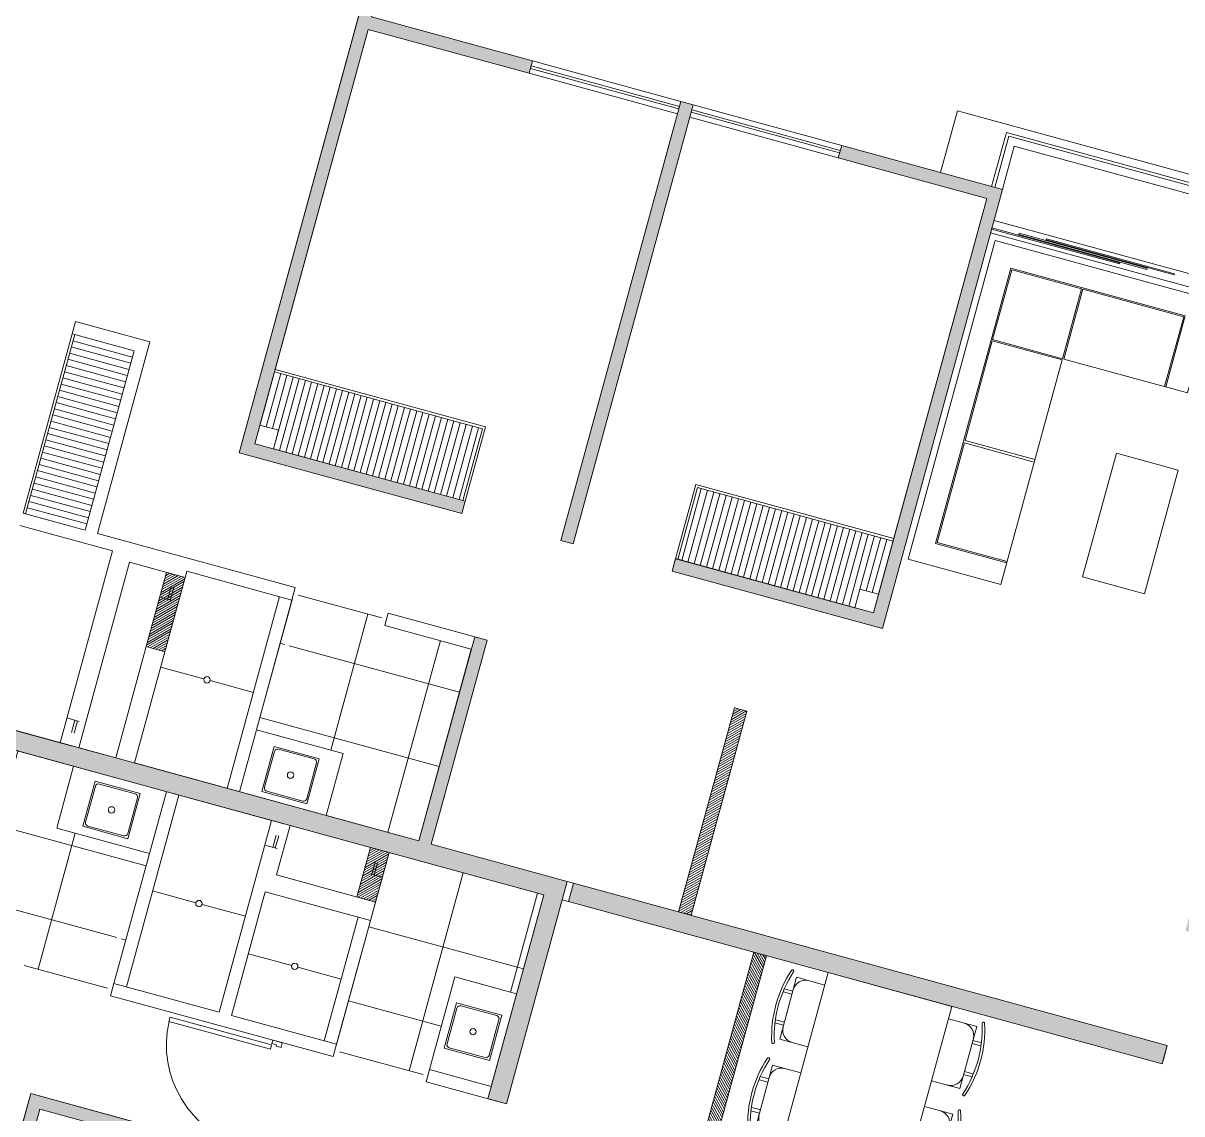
# Model space of a CAD drawing. Header units: millimetres. Extents: x 2471 to 2909, y 1327 to 1568.
# Drawn here: x 2616.52 to 2625.56, y 1351.81 to 1360.31 of the extents above; entities that cross this region are included whole.
import ezdxf

# ---------------------------------------------------------------- set-up
doc = ezdxf.new("R2010")
doc.units = ezdxf.units.MM
doc.linetypes.add('HIDDEN', pattern=[0.375, 0.25, -0.125])
doc.layers.get('0').update_dxf_attribs({"color": 251, "lineweight": 9})
for name, color, linetype, lineweight in [('A-BARANDAS', 251, 'Continuous', 13), ('A-MOBILIARIO', 251, 'Continuous', 13), ('A-MURO BAJO', 251, 'Continuous', 13), ('A-MUROS', 251, 'Continuous', 13), ('A-PLACAS', 251, 'Continuous', 13), ('A-PROYECCIONES', 251, 'HIDDEN', 13), ('A-PUERTAS', 251, 'Continuous', 13), ('A-SANITARIOS', 251, 'Continuous', 13), ('A-VIDRIOS', 251, 'Continuous', 13), ('CLOSET', 251, 'Continuous', 13), ('HATCH', 251, 'Continuous', 13)]:
    doc.layers.add(name, color=color, linetype=linetype, lineweight=lineweight)

# ---------------------------------------------------------------- blocks, each defined once
blk = doc.blocks.new('ESTRUCTURAS_PISO-1')
at = {"layer": 'HATCH'}
h = blk.add_hatch(color=256, dxfattribs=at)
h.dxf.hatch_style = 1
h.paths.add_polyline_path([(0.15, 19.45), (0.15, 14.6), (0, 14.6), (0, 19.45)])
h.paths.add_polyline_path([(0.15, 25.95), (-5.75, 25.95), (-5.75, 24.9), (-5.6, 24.9), (-5.6, 25.8), (0, 25.8), (0, 20.55), (-1.4, 20.55), (-1.4, 20.45), (0, 20.45), (0, 19.5), (1.8, 19.5), (1.8, 20.15), (1.7, 20.15), (1.7, 19.65), (0.15, 19.65)])
h.paths.add_polyline_path([(-2.4, 21.4), (-2.3, 21.4), (-2.3, 23.1), (-5.75, 23.1), (-5.75, 21.8), (-5.65, 21.8), (-5.65, 23), (-2.4, 23)], flags=17)
h.paths.add_polyline_path([(-5.75, 20.45), (-2.3, 20.45), (-2.3, 20.6), (-5.75, 20.6)], flags=17)
h.paths.add_polyline_path([(-6.25, 17.5), (-6.25, 17.75), (-5, 17.75), (-5, 17.5)])
h.paths.add_polyline_path([(1.15, 15.1), (1.05, 15.1), (1.05, 13.1), (0.15, 13.1), (0.15, 13.7), (0, 13.7), (0, 13.025), (0, 12.35), (0.15, 12.35), (0.15, 12.95), (1.05, 12.95), (1.05, 10.95), (1.15, 10.95), (1.15, 12.95), (6.4, 12.95), (6.4, 12.6), (6.55, 12.6), (6.55, 13.025), (6.55, 13.45), (6.4, 13.45), (6.4, 13.1), (1.15, 13.1)])
h.paths.add_polyline_path([(0.15, 6.5), (0.15, 11.45), (0, 11.45), (0, 6.6), (-1.45, 6.6), (-1.45, 7.05), (-4.1, 7.05), (-4.1, 6.9), (-1.6, 6.9), (-1.6, 6.45), (0, 6.45), (0, 1.15), (-0.9, 1.15), (-0.9, 1), (0, 1), (0, 0), (4.6, 0), (4.6, 0.15), (0.15, 0.15), (0.15, 6.35), (1.8, 6.35), (1.8, 6.5)])
h.paths.add_polyline_path([(2.7, 5.55), (6.15, 5.55), (6.15, 5.65), (2.7, 5.65)])
h.paths.add_polyline_path([(2.7, 6.45), (2.8, 6.45), (2.8, 8.15), (6.05, 8.15), (6.05, 6.85), (6.15, 6.85), (6.15, 8.25), (2.7, 8.25)])
h.paths.add_polyline_path([(2.8, 3.05), (6.05, 3.05), (6.05, 4.35), (6.15, 4.35), (6.15, 2.9), (2.7, 2.9), (2.7, 4.75), (2.8, 4.75)])
h.paths.add_polyline_path([(-8.4, 9.4), (-8.4, 9.3), (-6.65, 9.3), (-6.65, 8.4), (-7.25, 8.4), (-7.25, 8.25), (-6.5, 8.25), (-6.5, 15.55), (-4, 15.55), (-4, 8.25), (-1.9, 8.25), (-1.9, 8.4), (-3.85, 8.4), (-3.85, 12.1), (-1.2, 12.1), (-1.2, 12.25), (-3.85, 12.25), (-3.85, 13.85), (-1.2, 13.85), (-1.2, 14), (-3.85, 14), (-3.85, 15.7), (-6.65, 15.7), (-6.65, 9.4)])
h.paths.add_polyline_path([(-10.9, 0.4), (-10.75, 0.4), (-10.75, 3.5), (-10.6, 3.5), (-10.6, 0.2), (-10.9, 0.2)])
h.paths.add_polyline_path([(-6.15, 5.25), (-6.3, 5.25), (-6.3, 6.9), (-11.1, 6.9), (-11.1, 7.05), (-4.75, 7.05), (-4.75, 6.9), (-6.15, 6.9)])
h.paths.add_polyline_path([(-12, 6.9), (-12.6, 6.9), (-12.6, 6), (-10.6, 6), (-10.6, 5.9), (-12.6, 5.9), (-12.6, 0.4), (-12.45, 0.4), (-12.45, 0.2), (-12.6, 0.2), (-12.75, 0.2), (-12.75, 6.9), (-14.95, 6.9), (-14.95, 7.05), (-12.6, 7.05), (-12, 7.05)])
h.paths.add_polyline_path([(-6.2, 4.25), (-7.8, 4.25), (-7.8, 0.8), (-6.6, 0.8), (-6.6, 0.7), (-7.9, 0.7), (-7.9, 4.35), (-6.2, 4.35)])
h.paths.add_polyline_path([(-5.3, 4.35), (-5.3, 0.7), (-5.4, 0.7), (-5.4, 4.35)])
h.paths.add_polyline_path([(-2.8, 4.25), (-4.5, 4.25), (-4.5, 4.35), (-2.7, 4.35), (-2.7, 0.7), (-4.1, 0.7), (-4.1, 0.8), (-2.8, 0.8)])
h.paths.add_polyline_path([(-8.1, 14.9), (-8.4, 14.9), (-8.4, 11.8), (-8.25, 11.8), (-8.25, 14.7), (-8.1, 14.7)])
h.paths.add_polyline_path([(-16.3, 11.05), (-14.6, 11.05), (-14.6, 10.95), (-16.4, 10.95), (-16.4, 14.4), (-15, 14.4), (-15, 14.3), (-16.3, 14.3)])
h.paths.add_polyline_path([(-12.8, 10.05), (-12.8, 8.4), (-8.15, 8.4), (-8.15, 8.25), (-14.35, 8.25), (-14.35, 8.4), (-12.95, 8.4), (-12.95, 10.05)])
h.paths.add_polyline_path([(-13.7, 10.95), (-13.7, 14.4), (-13.8, 14.4), (-13.8, 10.95)])
h.paths.add_polyline_path([(-19.1, 8.4), (-19.1, 13.15), (-18.2, 13.15), (-18.2, 13.3), (-19.25, 13.3), (-19.25, 8.25), (-15, 8.25), (-15, 8.4)])
h.paths.add_polyline_path([(-11.2, 11.05), (-11.2, 14.3), (-12.45, 14.3), (-12.45, 14.4), (-11.1, 14.4), (-11.1, 10.95), (-12.9, 10.95), (-12.9, 11.05)])
h.paths.add_polyline_path([(-19.1, 0.85), (-17.8, 0.85), (-17.8, 0.7), (-19.25, 0.7), (-19.25, 7.05), (-17.65, 7.05), (-17.65, 6.9), (-19.1, 6.9), (-19.1, 4.6), (-16.9, 4.6), (-16.9, 4.5), (-19.1, 4.5)])
h.paths.add_polyline_path([(-16, 0.7), (-15.85, 0.7), (-15.85, 4.5), (-16, 4.5)])
h.paths.add_polyline_path([(-23.7117, 4.695), (-26.8328, 2.5272), (-26.7757, 2.4451), (-23.6547, 4.6128)])
h.paths.add_polyline_path([(-26.5244, 11.8122), (-27.6653, 13.4548), (-27.5421, 13.5404), (-26.4012, 11.8978), (-25.7851, 12.3256), (-25.3573, 11.7096), (-25.4805, 11.6241), (-25.8228, 12.1169), (-26.562, 11.6034), (-25.4211, 9.9608), (-25.5032, 9.9037), (-26.6441, 11.5464), (-30.8739, 8.6085), (-30.6743, 8.321), (-30.7975, 8.2355), (-31.2824, 8.9336), (-31.1592, 9.0192), (-30.9595, 8.7317)])
h.paths.add_polyline_path([(-22.35, 2.3), (-22.95, 2.3), (-22.95, 2.3712), (-23.7733, 3.5565), (-23.1983, 3.9558), (-23.1413, 3.8737), (-23.6341, 3.5314), (-22.8483, 2.4), (-22.25, 2.4), (-22.25, 0.2), (-22.95, 0.2), (-22.95, 0.3), (-22.35, 0.3)])
h.paths.add_polyline_path([(-25.968, 1.5451), (-26.0912, 1.4595), (-25.2164, 0.2), (-24.15, 0.2), (-24.15, 0.35), (-25.1379, 0.35)])
h.paths.add_polyline_path([(-24.2502, 5.295), (-25.22, 6.6912), (-28.1768, 4.6376), (-27.4352, 3.5699), (-27.5173, 3.5128), (-28.316, 4.6627), (-25.1949, 6.8304), (-24.1681, 5.352)])
h.paths.add_polyline_path([(-19.4, 0.7), (-20.45, 0.7), (-20.45, 0.85), (-19.55, 0.85), (-19.55, 6.9), (-20.8, 6.9), (-20.8, 7.05), (-19.4, 7.05)])
h.paths.add_polyline_path([(-24.9671, 10.8849), (-23.1416, 8.2566), (-24.4558, 7.3438), (-24.3987, 7.2617), (-23.2488, 8.0604), (-22.4428, 6.9), (-21.2, 6.9), (-21.2, 7.05), (-22.3644, 7.05), (-23.0971, 8.1049), (-22.9328, 8.219), (-24.8439, 10.9704)])
h.paths.add_polyline_path([(-29.6365, 12.0857), (-29.5509, 11.9625), (-32.0149, 10.2512), (-31.9293, 10.128), (-32.1346, 9.9854), (-32.3058, 10.2318)])
h.paths.add_polyline_path([(-36.7796, 20.0913), (-32.9194, 22.7724), (-33.0049, 22.8956), (-36.9884, 20.1289), (-36.3894, 19.2665), (-36.2662, 19.3521)])
h.paths.add_polyline_path([(-33.4575, 18.9895), (-32.4877, 17.5933), (-32.4056, 17.6503), (-33.4324, 19.1287), (-36.4303, 17.0465), (-35.6316, 15.8967), (-35.5495, 15.9537), (-36.2911, 17.0214)])
h.paths.add_polyline_path([(-31.9492, 16.9933), (-34.9471, 14.9111), (-34.89, 14.8289), (-31.8922, 16.9111)])
h.paths.add_polyline_path([(-33.4103, 12.8737), (-34.1233, 13.9004), (-34.2055, 13.8434), (-33.4354, 12.7346), (-30.4375, 14.8167), (-31.4358, 16.2541), (-31.518, 16.197), (-30.5767, 14.8418)])
h.paths.add_polyline_path([(-26.3945, 13.7287), (-26.5177, 13.6432), (-29.2559, 17.5855), (-29.1327, 17.6711)])
h.paths.add_polyline_path([(6.4, 14.95), (3.55, 14.95), (3.55, 15.1), (6.65, 15.1), (6.65, 14.8), (6.4, 14.8)])
h.paths.add_polyline_path([(2.7, 20.4), (6.15, 20.4), (6.15, 20.5), (2.7, 20.5)])
h.paths.add_polyline_path([(6.15, 17.8), (6.15, 19.2), (6.05, 19.2), (6.05, 17.9), (2.8, 17.9), (2.8, 19.6), (2.7, 19.6), (2.7, 17.8)])
h.paths.add_polyline_path([(5.05, 25.95), (0.2, 25.95), (0.2, 25.8), (4.9, 25.8), (4.9, 24.9), (5.05, 24.9)])
h.paths.add_polyline_path([(2.7, 23.1), (2.7, 21.3), (2.8, 21.3), (2.8, 23), (6.05, 23), (6.05, 21.7), (6.15, 21.7), (6.15, 23.1)])
h.paths.add_polyline_path([(-23.7523, 12.6418), (-22.0124, 10.1367), (-22.5463, 9.7659), (-22.6318, 9.8892), (-22.2212, 10.1744), (-23.8755, 12.5562), (-24.2862, 12.271), (-25.7123, 14.3243), (-25.5891, 14.4099), (-24.2485, 12.4797), (-23.2219, 13.1928), (-24.5054, 15.0408), (-24.9161, 14.7556), (-24.9731, 14.8377), (-24.4393, 15.2085), (-23.0987, 13.2784), (-18.7867, 16.2733), (-18.8723, 16.3965), (-18.708, 16.5106), (-18.5369, 16.2642)])
h.paths.add_polyline_path([(-20.0417, 18.0802), (-19.9562, 17.957), (-19.7919, 18.0711), (-19.963, 18.3175), (-22.4681, 16.5776), (-22.3825, 16.4544)])
h.paths.add_polyline_path([(-29.1612, 17.7122), (-30.6396, 16.6853), (-30.7252, 16.8085), (-29.37, 17.7498), (-32.9639, 22.9242), (-27.5431, 26.6892), (-26.8015, 25.6215), (-26.9247, 25.5359), (-27.5807, 26.4804), (-32.7551, 22.8865), (-29.8457, 18.6978), (-28.4906, 19.639), (-28.4335, 19.5569), (-29.7887, 18.6156)])
h.paths.add_polyline_path([(-27.4947, 19.7828), (-27.4376, 19.7007), (-24.5219, 21.7258), (-24.579, 21.808)])
h.paths.add_polyline_path([(-27.8689, 20.4969), (-27.951, 20.4399), (-28.9779, 21.9183), (-25.7747, 24.1431), (-25.7176, 24.0609), (-26.0051, 23.8613), (-25.2635, 22.7936), (-25.3456, 22.7365), (-26.0872, 23.8042), (-28.8387, 21.8932)])
h.paths.add_polyline_path([(-26.9812, 19.0436), (-26.0115, 17.6474), (-23.0958, 19.6725), (-23.8374, 20.7402), (-23.9195, 20.6832), (-23.2349, 19.6976), (-25.9864, 17.7866), (-26.8991, 19.1007)])
h.paths.add_polyline_path([(6.4, 11.25), (6.4, 11.1), (3.55, 11.1), (3.55, 10.95), (6.65, 10.95), (6.65, 11.25)])
edge = h.paths.add_edge_path()
edge.add_line((-29.9383, 6.8232), (-27.4744, 8.5346))
edge.add_line((-27.4744, 8.5346), (-27.5599, 8.6578))
edge.add_line((-27.5599, 8.6578), (-29.8186, 7.089))
edge.add_line((-29.8186, 7.089), (-29.9041, 7.2122))
edge.add_line((-29.9041, 7.2122), (-30.1095, 7.0696))
edge.add_line((-30.1095, 7.0696), (-29.9383, 6.8232))
edge = h.paths.add_edge_path(flags=17)
edge.add_line((-6.65, 15.7), (-6.25, 15.7))
h.paths.add_polyline_path([(-1.45, 15.4), (-1.45, 16.25), (-1.2, 16.25), (-1.2, 15.4)])
h.paths.add_polyline_path([(-2.6, 17.5), (-2.6, 17.75), (-1.5, 17.75), (-1.5, 17.5)])
h.paths.add_polyline_path([(-17.35, 7.05), (-15.85, 7.05), (-15.85, 6.9), (-17.35, 6.9)])
at = {"layer": 'A-PLACAS'}
for points in [[(-29.1612, 17.7122), (-30.6396, 16.6853), (-30.7252, 16.8085), (-29.37, 17.7498), (-32.9639, 22.9242), (-27.5431, 26.6892), (-26.8015, 25.6215), (-26.9247, 25.5359), (-27.5807, 26.4804), (-32.7551, 22.8865), (-29.8457, 18.6978), (-28.4906, 19.639), (-28.4335, 19.5569), (-29.7887, 18.6156)], [(-27.8689, 20.4969), (-27.951, 20.4399), (-28.9779, 21.9183), (-25.7747, 24.1431), (-25.7176, 24.0609), (-26.0051, 23.8613), (-25.2635, 22.7936), (-25.3456, 22.7365), (-26.0872, 23.8042), (-28.8387, 21.8932)], [(-27.4947, 19.7828), (-27.4376, 19.7007), (-24.5219, 21.7258), (-24.579, 21.808)], [(-26.9812, 19.0436), (-26.0115, 17.6474), (-23.0958, 19.6725), (-23.8374, 20.7402), (-23.9195, 20.6832), (-23.2349, 19.6976), (-25.9864, 17.7866), (-26.8991, 19.1007)]]:
    blk.add_lwpolyline(points, close=True, dxfattribs=at)
at = {"layer": 'A-PLACAS', "elevation": 0}
for points in [[(-33.4575, 18.9895), (-32.4877, 17.5933), (-32.4056, 17.6503), (-33.4324, 19.1287), (-36.4303, 17.0465), (-35.6316, 15.8967), (-35.5495, 15.9537), (-36.2911, 17.0214)], [(-26.3945, 13.7287), (-26.5177, 13.6432), (-29.2559, 17.5855), (-29.1327, 17.6711)]]:
    blk.add_lwpolyline(points, close=True, dxfattribs=at)
blk = doc.blocks.new('A$C72FD42DB')
for p, q in [((0.0573, 1.3564), (0.0573, 1.3564)), ((0.3255, 1.41), (1.3255, 1.41)), ((0.3255, 0), (0.3255, 1.41)), ((1.3255, 0), (1.3255, 1.41)), ((1.5937, 1.3564), (1.5937, 1.3564)), ((0.0977, 0.8097), (0.0977, 1.3097)), ((0.0977, 1.3097), (0.3255, 1.3097)), ((1.5532, 1.3097), (1.3255, 1.3097)), ((1.5532, 0.8097), (1.5532, 1.3097)), ((0.0286, 1.1974), (0.0977, 1.1974)), ((1.6224, 1.1974), (1.5532, 1.1974)), ((0.0286, 1.1724), (0.0977, 1.1724)), ((1.6224, 1.1724), (1.5532, 1.1724)), ((0.0286, 0.947), (0.0977, 0.947)), ((0.0286, 0.922), (0.0977, 0.922)), ((1.6224, 0.947), (1.5532, 0.947)), ((1.6224, 0.922), (1.5532, 0.922)), ((0.0573, 0.7629), (0.0573, 0.7629)), ((0.3255, 0.8097), (0.0977, 0.8097)), ((1.3255, 0.8097), (1.5532, 0.8097)), ((1.5937, 0.7629), (1.5937, 0.7629)), ((0.0573, 0.6471), (0.0573, 0.6471)), ((1.5937, 0.6471), (1.5937, 0.6471)), ((0.0977, 0.6003), (0.0977, 0.1003)), ((0.3255, 0.6003), (0.0977, 0.6003)), ((1.3255, 0.6003), (1.5532, 0.6003)), ((1.5532, 0.6003), (1.5532, 0.1003)), ((0.0286, 0.488), (0.0977, 0.488)), ((0.0286, 0.463), (0.0977, 0.463)), ((1.6224, 0.488), (1.5532, 0.488)), ((1.6224, 0.463), (1.5532, 0.463)), ((0.0286, 0.2376), (0.0977, 0.2376)), ((0.0286, 0.2126), (0.0977, 0.2126)), ((1.6224, 0.2376), (1.5532, 0.2376)), ((1.6224, 0.2126), (1.5532, 0.2126)), ((0.0977, 0.1003), (0.3255, 0.1003)), ((1.5532, 0.1003), (1.3255, 0.1003)), ((0.0573, 0.0536), (0.0573, 0.0536)), ((1.5937, 0.0536), (1.5937, 0.0536)), ((0.3255, 0), (1.3255, 0))]:
    blk.add_line(p, q)
for centre, radius, start, end in [((0.054, 1.347), 0.01, 71.2164, 161.83805), ((0.054, 1.347), 0.01, 341.83805, 71.2164), ((1.5969, 1.347), 0.01, 108.7836, 198.16195), ((1.5969, 1.347), 0.01, 18.16195, 108.7836), ((0.9298, 1.0597), 0.9317, 161.83805, 198.16195), ((0.9298, 1.0597), 0.9117, 161.83805, 198.16195), ((0.1977, 1.2097), 0.1, 90, 180), ((1.4532, 1.2097), 0.1, 0, 90), ((0.7212, 1.0597), 0.9117, 341.83805, 18.16195), ((0.7212, 1.0597), 0.9317, 341.83805, 18.16195), ((0.1977, 0.9097), 0.1, 180, 270), ((1.4532, 0.9097), 0.1, 270, 0), ((0.054, 0.7724), 0.01, 198.16195, 288.7836), ((0.054, 0.7724), 0.01, 288.7836, 18.16195), ((1.5969, 0.7724), 0.01, 161.83805, 251.2164), ((1.5969, 0.7724), 0.01, 251.2164, 341.83805), ((0.9298, 0.3503), 0.9317, 161.83805, 198.16195), ((0.9298, 0.3503), 0.9117, 161.83805, 198.16195), ((0.054, 0.6376), 0.01, 71.2164, 161.83805), ((0.054, 0.6376), 0.01, 341.83805, 71.2164), ((1.5969, 0.6376), 0.01, 108.7836, 198.16195), ((0.7212, 0.3503), 0.9117, 341.83805, 18.16195), ((1.5969, 0.6376), 0.01, 18.16195, 108.7836), ((0.7212, 0.3503), 0.9317, 341.83805, 18.16195), ((0.1977, 0.5003), 0.1, 90, 180), ((1.4532, 0.5003), 0.1, 0, 90), ((0.1977, 0.2003), 0.1, 180, 270), ((1.4532, 0.2003), 0.1, 270, 0), ((0.054, 0.063), 0.01, 198.16195, 288.7836), ((0.054, 0.063), 0.01, 288.7836, 18.16195), ((1.5969, 0.063), 0.01, 161.83805, 251.2164), ((1.5969, 0.063), 0.01, 251.2164, 341.83805)]:
    blk.add_arc(centre, radius, start, end)
blk = doc.blocks.new('A$C443818C8')
at = {"layer": 'A-PUERTAS'}
for p, q in [((0.038, 0.0762), (0.038, 0.8962)), ((0.038, 0.8962), (0.073, 0.8962)), ((0.073, 0.8962), (0.073, 0.0762)), ((0.038, 0.0762), (0.073, 0.0762))]:
    blk.add_line(p, q, dxfattribs=at)
at = {"layer": 'A-PUERTAS', "linetype": 'Continuous'}
for p, q in [((0, 0), (0, 0.0762)), ((0, 0.0762), (0.028, 0.0762)), ((0.028, 0.0762), (0.028, 0.0382)), ((0.028, 0.0382), (0.038, 0.0382)), ((0.038, 0.0382), (0.038, 0)), ((0.862, 0.0382), (0.862, 0)), ((0.872, 0.0382), (0.862, 0.0382)), ((0.9, 0.0762), (0.872, 0.0762)), ((0.872, 0.0762), (0.872, 0.0382)), ((0.9, 0), (0.9, 0.0762)), ((0, 0), (0.038, 0)), ((0.9, 0), (0.862, 0))]:
    blk.add_line(p, q, dxfattribs=at)
at = {"layer": 'A-PUERTAS', "color": 7, "linetype": 'Continuous'}
blk.add_arc((0.038, 0.0762), 0.82, 0, 87.55371, dxfattribs=at)
blk = doc.blocks.new('BOWL-ITALGRIF_VARADERO')
blk.add_lwpolyline([(0.1825, 0.1825), (-0.1825, 0.1825), (-0.1825, -0.1825), (0.1825, -0.1825)], close=True)
blk.add_lwpolyline([(0.145, 0.17), (-0.145, 0.17, 0.414214), (-0.17, 0.145), (-0.17, -0.145, 0.414214), (-0.145, -0.17), (0.145, -0.17, 0.414214), (0.17, -0.145), (0.17, 0.145, 0.414214)], format="xyb", close=True)
blk.add_circle((0, 0), 0.025)
blk = doc.blocks.new('A$C2A08204E')
for p, q in [((0, 0), (0, 1.76)), ((0, 1.76), (2.575, 1.76)), ((2.575, 1.76), (2.575, 1.01)), ((0.175, 0.175), (0.175, 1.585)), ((0.175, 1.585), (2.4, 1.585)), ((0.185, 1.575), (0.75, 1.575)), ((0.185, 1.01), (0.185, 1.575)), ((0.75, 1.01), (0.75, 1.575)), ((0.76, 1.575), (1.565, 1.575)), ((0.76, 1.01), (0.76, 1.575)), ((1.565, 1.575), (1.565, 1.01)), ((1.585, 1.575), (2.39, 1.575)), ((1.585, 1.01), (1.585, 1.575)), ((2.39, 1.575), (2.39, 1.01)), ((2.4, 1.01), (2.4, 1.585)), ((0.185, 1.01), (0.75, 1.01)), ((0.185, 0.185), (0.185, 1)), ((0.75, 1), (0.185, 1)), ((0.75, 1), (0.75, 0)), ((2.575, 1.01), (0.76, 1.01)), ((0.75, 0.185), (0.185, 0.185)), ((0.75, 0.175), (0.175, 0.175)), ((0.75, 0), (0, 0))]:
    blk.add_line(p, q)

msp = doc.modelspace()

# ---------------------------------------------------------------- hatches: boundary and pattern name
at = {"layer": 'HATCH'}
h = msp.add_hatch(dxfattribs=at)
h.set_pattern_fill('_USER', color=256, scale=0.05, angle=164.70778, pattern_type=0)
h.set_pattern_definition([(164.7078, (2617.36227, 1357.66305), (-0.0131871, -0.0482297), [])])
h.paths.add_polyline_path([(2617.0062, 1356.3608), (2616.5432, 1356.4874), (2616.9256, 1357.8861), (2617.3886, 1357.7595)])
h = msp.add_hatch(dxfattribs=at)
h.set_pattern_fill('_USER', color=256, scale=0.05, angle=254.70778, pattern_type=0)
h.set_pattern_definition([(254.7078, (2618.48926, 1357.61408), (0.0482297, -0.0131871), [])])
h.paths.add_polyline_path([(2618.3706, 1357.18), (2618.5153, 1357.1405), (2618.4757, 1356.9958), (2619.9515, 1356.5922), (2620.1045, 1357.1517), (2618.484, 1357.5948)])
h = msp.add_hatch(dxfattribs=at)
h.set_pattern_fill('_USER', color=256, scale=0.05, angle=254.70778, pattern_type=0)
h.set_pattern_definition([(254.7078, (2623.31222, 1356.29537), (0.0482297, -0.0131871), [])])
h.paths.add_polyline_path([(2623.0488, 1355.9009), (2623.1935, 1355.8613), (2623.3069, 1356.2761), (2621.7829, 1356.6928), (2621.6299, 1356.1333), (2623.0093, 1355.7562)])
h = msp.add_hatch(dxfattribs=at)
h.set_pattern_fill('ANSI31', color=256, scale=0.005, angle=-15.29222)
h.set_pattern_definition([(29.70777905, (-3256.64424, 1869.856067), (-0.007867278494, 0.013788457278), [])])
h.paths.add_polyline_path([(2617.6419, 1356.0315), (2617.7866, 1355.992), (2617.6283, 1355.4132), (2617.4836, 1355.4528)])
h = msp.add_hatch(dxfattribs=at)
h.set_pattern_fill('_USER', color=256, scale=0.6, angle=-15.29222, double=1, pattern_type=0)
h.set_pattern_definition([(344.708, (2618.21085, 1354.3209), (0.15825, 0.57876), []), (74.708, (2618.21085, 1354.3209), (-0.57876, 0.15825), [])])
h.paths.add_polyline_path([(2619.0179, 1354.6186), (2618.3427, 1354.8032), (2618.6197, 1355.816), (2618.6228, 1355.8275), (2618.6498, 1355.8201), (2618.6598, 1355.8568), (2619.3292, 1355.6737), (2619.3192, 1355.6371), (2619.3462, 1355.6297), (2619.3431, 1355.6182), (2620.0183, 1355.4336), (2619.6095, 1353.9385), (2618.8861, 1354.1363)])
h.paths.add_polyline_path([(2618.6932, 1355.8083), (2618.6594, 1355.8175), (2618.4817, 1355.1675), (2618.5155, 1355.1583)], flags=16)
h = msp.add_hatch(dxfattribs=at)
h.set_pattern_fill('ANSI31', color=256, scale=0.005, angle=-15.29222)
h.set_pattern_definition([(29.70777905, (-2780.855325, 1857.935363), (-0.007867278494, 0.01378845728), [])])
h.paths.add_polyline_path([(2622.1668, 1354.9498), (2622.0703, 1354.9762), (2621.6352, 1353.3846), (2621.7316, 1353.3582)])
h = msp.add_hatch(dxfattribs=at)
h.set_pattern_fill('_USER', color=256, scale=0.6, angle=-15.29222, double=1, pattern_type=0)
h.set_pattern_definition([(344.708, (2617.64076, 1354.3213), (0.15825, 0.57876), []), (74.708, (2617.64076, 1354.3213), (-0.57876, 0.15825), [])])
h.paths.add_polyline_path([(2615.7851, 1353.2218), (2616.1939, 1354.7169), (2616.9173, 1354.5191), (2616.7854, 1354.0368), (2617.5089, 1353.839), (2617.2288, 1352.8147), (2617.2018, 1352.8221), (2617.1918, 1352.7854), (2616.5224, 1352.9684), (2616.5324, 1353.0051), (2616.5054, 1353.0125), (2616.5085, 1353.024)])
h.paths.add_polyline_path([(2617.1584, 1352.8339), (2617.1922, 1352.8247), (2617.3699, 1353.4746), (2617.3361, 1353.4839)], flags=16)
h = msp.add_hatch(dxfattribs=at)
h.set_pattern_fill('_USER', color=256, scale=0.6, angle=-15.29222, double=1, pattern_type=0)
h.set_pattern_definition([(344.708, (2619.37703, 1353.84654), (0.15825, 0.57876), []), (74.708, (2619.37703, 1353.84654), (-0.57876, 0.15825), [])])
h.paths.add_polyline_path([(2618.9651, 1352.3399), (2619.0017, 1352.3299), (2619.1795, 1352.9799), (2619.2132, 1352.9706), (2619.0355, 1352.3207), (2618.9921, 1352.3326), (2618.9821, 1352.2959), (2619.6515, 1352.1129), (2619.6615, 1352.1495), (2619.6885, 1352.1421), (2619.8895, 1352.8771), (2620.3718, 1352.7452), (2620.5828, 1353.5169), (2619.377, 1353.8465)])
h.paths.add_polyline_path([(2619.2132, 1352.9706), (2619.1795, 1352.9799), (2619.0017, 1352.3299), (2619.0355, 1352.3207)], flags=17)
h = msp.add_hatch(dxfattribs=at)
h.set_pattern_fill('ANSI31', color=256, scale=0.005, angle=-15.29222)
h.set_pattern_definition([(29.70778, (2613.571594, 1350.049755), (-0.00786728, 0.013788457), [])])
h.paths.add_polyline_path([(2619.2323, 1353.8861), (2619.1268, 1353.5003), (2619.2715, 1353.4607), (2619.377, 1353.8465)])
h = msp.add_hatch(dxfattribs=at)
h.set_pattern_fill('ANSI31', color=256, scale=0.005, angle=74.70778)
h.set_pattern_definition([(119.70778, (2619.651462, 1344.285697), (-0.013788457, -0.007867279), [])])
h.paths.add_polyline_path([(2622.2226, 1353.0685), (2621.7874, 1351.4769), (2621.8839, 1351.4505), (2622.319, 1353.0421)])

# ---------------------------------------------------------------- linework, layer by layer
for p, q in [((2617.8704, 1353.455, 0), (2617.5328, 1353.5473, 0)), ((2618.2563, 1353.3495, 0), (2617.9187, 1353.4418, 0)), ((2618.6178, 1352.9656, 0), (2618.2802, 1353.0579, 0)), ((2619.0036, 1352.8601, 0), (2618.666, 1352.9524, 0))]:
    msp.add_line(p, q)
for centre in [(2617.8945, 1353.4484, 0), (2618.6419, 1352.959, 0)]:
    msp.add_circle(centre, 0.025)
at = {"layer": 'A-BARANDAS', "elevation": 0}
for points in [[(2627.0731, 1358.6752), (2624.1913, 1359.4632), (2624.0759, 1359.0412)], [(2627.0665, 1358.6511), (2624.2089, 1359.4325), (2624.1001, 1359.0346)]]:
    msp.add_lwpolyline(points, dxfattribs=at)
at = {"layer": 'A-MOBILIARIO', "elevation": 0}
msp.add_lwpolyline([(2624.7855, 1355.9962), (2625.0492, 1356.9608), (2625.5315, 1356.8289), (2625.2678, 1355.8643)], close=True, dxfattribs=at)
at = {"layer": 'A-MURO BAJO'}
for p, q in [((2620.4949, 1360.0203, 0), (2621.6524, 1359.7038, 0)), ((2620.4685, 1359.9238, 0), (2621.626, 1359.6074, 0)), ((2621.7489, 1359.6774, 0), (2622.9064, 1359.361, 0)), ((2621.7225, 1359.581, 0), (2622.88, 1359.2645, 0))]:
    msp.add_line(p, q, dxfattribs=at)
at = {"layer": 'A-MURO BAJO', "color": 4}
for p, q in [((2624.0944, 1358.7769, 0), (2626.8917, 1358.0121, 0)), ((2626.8654, 1357.9156, 0), (2624.068, 1358.6805, 0)), ((2618.1144, 1354.3473, 0), (2618.5232, 1355.8424, 0)), ((2618.3427, 1354.8032, 0), (2618.6197, 1355.816, 0)), ((2617.7372, 1354.2949, 0), (2617.3284, 1352.7998, 0)), ((2617.5089, 1353.839, 0), (2617.232, 1352.8262, 0)), ((2619.1355, 1353.3424, 0), (2618.8718, 1352.3778, 0)), ((2619.232, 1353.316, 0), (2618.9682, 1352.3514, 0))]:
    msp.add_line(p, q, dxfattribs=at)
at = {"layer": 'A-MURO BAJO', "color": 7}
for p, q in [((2617.933, 1355.2003, 0), (2617.5953, 1355.2926, 0)), ((2618.3188, 1355.0948, 0), (2617.9812, 1355.1872, 0))]:
    msp.add_line(p, q, dxfattribs=at)
at = {"layer": 'A-MURO BAJO', "color": 4, "elevation": 0}
for points in [[(2627.0895, 1358.7355), (2623.8099, 1359.6323), (2623.678, 1359.15)], [(2627.05, 1358.5908), (2624.2527, 1359.3557), (2624.1603, 1359.0181)]]:
    msp.add_lwpolyline(points, dxfattribs=at)
at = {"layer": 'A-MURO BAJO', "elevation": 0}
for points in [[(2618.2109, 1354.3209), (2618.3427, 1354.8032), (2619.0179, 1354.6186), (2618.8861, 1354.1363)], [(2616.9173, 1354.5191), (2616.7854, 1354.0368), (2617.5089, 1353.839), (2617.6408, 1354.3213)], [(2620.3718, 1352.7452), (2619.8895, 1352.8771), (2619.6917, 1352.1536)]]:
    msp.add_lwpolyline(points, dxfattribs=at)
at = {"layer": 'A-MURO BAJO', "color": 7}
msp.add_circle((2617.9571, 1355.1937, 0), 0.025, dxfattribs=at)
at = {"layer": 'A-MUROS'}
for p, q in [((2618.2082, 1356.9652, 0), (2619.2368, 1360.7272, 0)), ((2619.2409, 1360.3632, 0), (2620.4949, 1360.0203, 0)), ((2619.2145, 1360.2667, 0), (2618.3706, 1357.18, 0)), ((2620.4685, 1359.9238, 0), (2619.2145, 1360.2667, 0)), ((2620.4949, 1360.0203, 0), (2620.4685, 1359.9238, 0)), ((2622.9064, 1359.361, 0), (2622.88, 1359.2645, 0)), ((2624.1603, 1359.0181, 0), (2622.9064, 1359.361, 0)), ((2622.88, 1359.2645, 0), (2624.0375, 1358.948, 0)), ((2624.0375, 1358.948, 0), (2623.1935, 1355.8613, 0)), ((2623.2241, 1355.5938, 0), (2624.1603, 1359.0181, 0)), ((2616.9063, 1357.8914, 0), (2616.9327, 1357.9878, 0)), ((2616.9327, 1357.9878, 0), (2617.5115, 1357.8296, 0)), ((2617.3886, 1357.7595, 0), (2616.9063, 1357.8914, 0)), ((2617.5115, 1357.8296, 0), (2617.1027, 1356.3345, 0)), ((2617.0062, 1356.3608, 0), (2617.3886, 1357.7595, 0)), ((2618.3706, 1357.18, 0), (2618.5153, 1357.1405, 0)), ((2618.5153, 1357.1405, 0), (2618.4757, 1356.9958, 0)), ((2619.9444, 1356.4905, 0), (2618.2082, 1356.9652, 0)), ((2618.4757, 1356.9958, 0), (2619.9708, 1356.587, 0)), ((2619.9708, 1356.587, 0), (2619.9444, 1356.4905, 0)), ((2616.5239, 1356.4927, 0), (2617.0062, 1356.3608, 0)), ((2616.4975, 1356.3963, 0), (2617.221, 1356.1985, 0)), ((2617.1027, 1356.3345, 0), (2618.646, 1355.9125, 0)), ((2616.8122, 1354.7033, 0), (2617.221, 1356.1985, 0)), ((2616.9569, 1354.6638, 0), (2617.3525, 1356.1107, 0)), ((2617.3525, 1356.1107, 0), (2617.7866, 1355.992, 0)), ((2621.6106, 1356.1386, 0), (2621.5843, 1356.0421, 0)), ((2623.0093, 1355.7562, 0), (2621.6106, 1356.1386, 0)), ((2617.7866, 1355.992, 0), (2617.7997, 1356.0402, 0)), ((2617.7997, 1356.0402, 0), (2618.6197, 1355.816, 0)), ((2621.5843, 1356.0421, 0), (2623.2241, 1355.5938, 0)), ((2618.6197, 1355.816, 0), (2618.646, 1355.9125, 0)), ((2623.0488, 1355.9009, 0), (2623.0093, 1355.7562, 0)), ((2623.1935, 1355.8613, 0), (2623.0488, 1355.9009, 0)), ((2619.3431, 1355.6182, 0), (2619.3695, 1355.7147, 0)), ((2619.3695, 1355.7147, 0), (2620.1411, 1355.5037, 0)), ((2619.3431, 1355.6182, 0), (2620.0183, 1355.4336, 0)), ((2617.4836, 1355.4528, 0), (2617.2463, 1354.5846, 0)), ((2617.4836, 1355.4528, 0), (2617.6283, 1355.4132, 0)), ((2619.706, 1353.9121, 0), (2620.1411, 1355.5037, 0)), ((2617.6283, 1355.4132, 0), (2617.3909, 1354.5451, 0)), ((2614.6901, 1355.2836, 0), (2616.8122, 1354.7033, 0)), ((2618.4607, 1354.0971, 0), (2616.1939, 1354.7169, 0)), ((2618.4607, 1354.0971, 0), (2618.0519, 1352.602, 0)), ((2618.6054, 1354.0575, 0), (2618.4999, 1353.6717, 0)), ((2620.5828, 1353.5169, 0), (2618.6054, 1354.0575, 0)), ((2619.706, 1353.9121, 0), (2620.767, 1353.622, 0)), ((2619.2715, 1353.4607, 0), (2618.4999, 1353.6717, 0)), ((2620.767, 1353.622, 0), (2620.2923, 1351.8857, 0)), ((2618.4121, 1353.5402, 0), (2618.1483, 1352.5756, 0)), ((2619.232, 1353.316, 0), (2618.4121, 1353.5402, 0)), ((2620.8153, 1353.6088, 0), (2620.7757, 1353.4641, 0)), ((2620.8153, 1353.6088, 0), (2625.4453, 1352.3428, 0)), ((2619.2715, 1353.4607, 0), (2619.232, 1353.316, 0)), ((2620.5828, 1353.5169, 0), (2620.174, 1352.0217, 0)), ((2625.4057, 1352.1982, 0), (2620.7757, 1353.4641, 0)), ((2617.232, 1352.8262, 0), (2617.2056, 1352.7297, 0)), ((2618.0519, 1352.602, 0), (2617.232, 1352.8262, 0)), ((2618.9419, 1352.255, 0), (2617.2056, 1352.7297, 0)), ((2618.9682, 1352.3514, 0), (2618.1483, 1352.5756, 0)), ((2618.9682, 1352.3514, 0), (2618.9419, 1352.255, 0)), ((2625.4255, 1352.2705, 0), (2625.4057, 1352.1982, 0)), ((2625.4453, 1352.3428, 0), (2625.4123, 1352.2223, 0)), ((2619.6917, 1352.1536, 0), (2619.6653, 1352.0572, 0)), ((2620.174, 1352.0217, 0), (2619.6917, 1352.1536, 0)), ((2620.2923, 1351.8857, 0), (2619.6653, 1352.0572, 0)), ((2616.5824, 1351.9671, 0), (2615.6197, 1348.4463, 0)), ((2618.3187, 1351.4923, 0), (2616.5824, 1351.9671, 0))]:
    msp.add_line(p, q, dxfattribs=at)
at = {"layer": 'A-MUROS', "color": 3}
for p, q in [((2620.767, 1353.622, 0), (2620.8153, 1353.6088, 0)), ((2620.7757, 1353.4641, 0), (2620.7275, 1353.4773, 0))]:
    msp.add_line(p, q, dxfattribs=at)
at = {"layer": 'A-MUROS', "elevation": 0}
msp.add_lwpolyline([(2620.7161, 1356.2795), (2620.8126, 1356.2531), (2621.7489, 1359.6774), (2621.6524, 1359.7038)], close=True, dxfattribs=at)
at = {"layer": 'A-MUROS', "color": 3, "elevation": 0}
for points in [[(2617.6419, 1356.0315), (2617.7866, 1355.992), (2617.6283, 1355.4132), (2617.4836, 1355.4528)], [(2622.1668, 1354.9498), (2622.0703, 1354.9762), (2621.6352, 1353.3846), (2621.7316, 1353.3582)], [(2619.2323, 1353.8861), (2619.1268, 1353.5003), (2619.2715, 1353.4607), (2619.377, 1353.8465)], [(2622.2226, 1353.0685), (2621.7874, 1351.4769), (2621.8839, 1351.4505), (2622.319, 1353.0421)]]:
    msp.add_lwpolyline(points, close=True, dxfattribs=at)
at = {"layer": 'A-MUROS', "elevation": 0}
for points in [[(2617.3909, 1354.5451), (2619.6095, 1353.9385), (2620.0183, 1355.4336)], [(2616.9569, 1354.6638), (2617.2463, 1354.5846)]]:
    msp.add_lwpolyline(points, dxfattribs=at)
at = {"layer": 'A-PROYECCIONES', "ltscale": 0.25}
for p, q in [((2617.6518, 1355.8215, 0), (2617.7046, 1356.0144, 0)), ((2617.6711, 1355.8162, 0), (2617.7239, 1356.0091, 0)), ((2617.5891, 1355.8386, 0), (2617.7338, 1355.7991, 0)), ((2616.8649, 1354.8963, 0), (2617.0096, 1354.8567, 0)), ((2616.9276, 1354.8791, 0), (2616.8749, 1354.6862, 0)), ((2616.9469, 1354.8738, 0), (2616.8942, 1354.6809, 0)), ((2616.8122, 1354.7033, 0), (2616.9569, 1354.6638, 0)), ((2618.4607, 1354.0971, 0), (2618.6054, 1354.0575, 0)), ((2618.4706, 1353.887, 0), (2618.5234, 1354.08, 0)), ((2618.4899, 1353.8818, 0), (2618.5427, 1354.0747, 0)), ((2618.4079, 1353.9042, 0), (2618.5526, 1353.8646, 0)), ((2619.2423, 1353.676, 0), (2619.295, 1353.869, 0)), ((2619.2616, 1353.6708, 0), (2619.3143, 1353.8637, 0)), ((2619.3243, 1353.6536, 0), (2619.1796, 1353.6932, 0))]:
    msp.add_line(p, q, dxfattribs=at)
at = {"layer": 'A-VIDRIOS'}
for p, q in [((2620.4791, 1359.9624, 0), (2621.6366, 1359.6459, 0)), ((2620.4843, 1359.9817, 0), (2621.6419, 1359.6652, 0)), ((2621.733, 1359.6196, 0), (2622.8906, 1359.3031, 0)), ((2621.7383, 1359.6389, 0), (2622.8958, 1359.3224, 0))]:
    msp.add_line(p, q, dxfattribs=at)
at = {"layer": 'A-VIDRIOS', "elevation": 0}
for points in [[(2625.0753, 1358.4465), (2624.0786, 1358.7191), (2624.0759, 1358.7094), (2625.0727, 1358.4369)], [(2625.2883, 1358.4039), (2624.2915, 1358.6764), (2624.2889, 1358.6667), (2625.2856, 1358.3942)], [(2625.5012, 1358.3612), (2624.5045, 1358.6337), (2624.5018, 1358.6241), (2625.4986, 1358.3515)]]:
    msp.add_lwpolyline(points, close=True, dxfattribs=at)
at = {"layer": 'CLOSET'}
for p, q in [((2616.5239, 1356.4927, 0), (2616.9063, 1357.8914, 0)), ((2616.5432, 1356.4874, 0), (2616.9256, 1357.8861, 0))]:
    msp.add_line(p, q, dxfattribs=at)
at = {"layer": 'CLOSET', "elevation": 0}
for points in [[(2618.484, 1357.5948), (2620.1045, 1357.1517), (2619.9515, 1356.5922)], [(2618.4893, 1357.6141), (2620.1291, 1357.1657), (2619.9708, 1356.587)], [(2623.3122, 1356.2954), (2621.7689, 1356.7174), (2621.6106, 1356.1386)], [(2623.3069, 1356.2761), (2621.7829, 1356.6928), (2621.6299, 1356.1333)]]:
    msp.add_lwpolyline(points, dxfattribs=at)
at = {"layer": 'HATCH'}
for p, q in [((2619.3196, 1355.6764, 0), (2618.6695, 1355.8541, 0)), ((2616.532, 1352.9658, 0), (2617.1821, 1352.788, 0)), ((2618.9917, 1352.2933, 0), (2619.6419, 1352.1155, 0))]:
    msp.add_line(p, q, dxfattribs=at)

# ---------------------------------------------------------------- block references
at = {"rotation": 39.92553829717861}
msp.add_blockref('ESTRUCTURAS_PISO-1', (2654.4977, 1358.7543, 0), dxfattribs=at)
at = {"layer": 'A-MOBILIARIO', "xscale": -1}
for name, p, rotation in [('A$C2A08204E', (2625.8008, 1358.1549, 0), 74.7077790521259), ('A$C72FD42DB', (2622.4874, 1352.9961, 0), 164.7077791752537)]:
    msp.add_blockref(name, p, dxfattribs=dict(at, rotation=rotation))
at = {"layer": 'A-PUERTAS', "linetype": 'Continuous', "xscale": -1, "rotation": 74.70777917525365}
msp.add_blockref('A$C443818C8', (2618.5445, 1352.3636, 0), dxfattribs=at)
at = {"layer": 'A-SANITARIOS', "rotation": 344.7077791752537}
msp.add_blockref('BOWL-ITALGRIF_VARADERO', (2618.6091, 1354.4505, 0), dxfattribs=at)
at = {"layer": 'A-SANITARIOS', "xscale": -1}
for p, rotation in [((2617.2131, 1354.179, 0), 164.7077791752537), ((2620.0317, 1352.4494, 0), 74.70777917525365)]:
    msp.add_blockref('BOWL-ITALGRIF_VARADERO', p, dxfattribs=dict(at, rotation=rotation))

doc.saveas('drawing.dxf')
